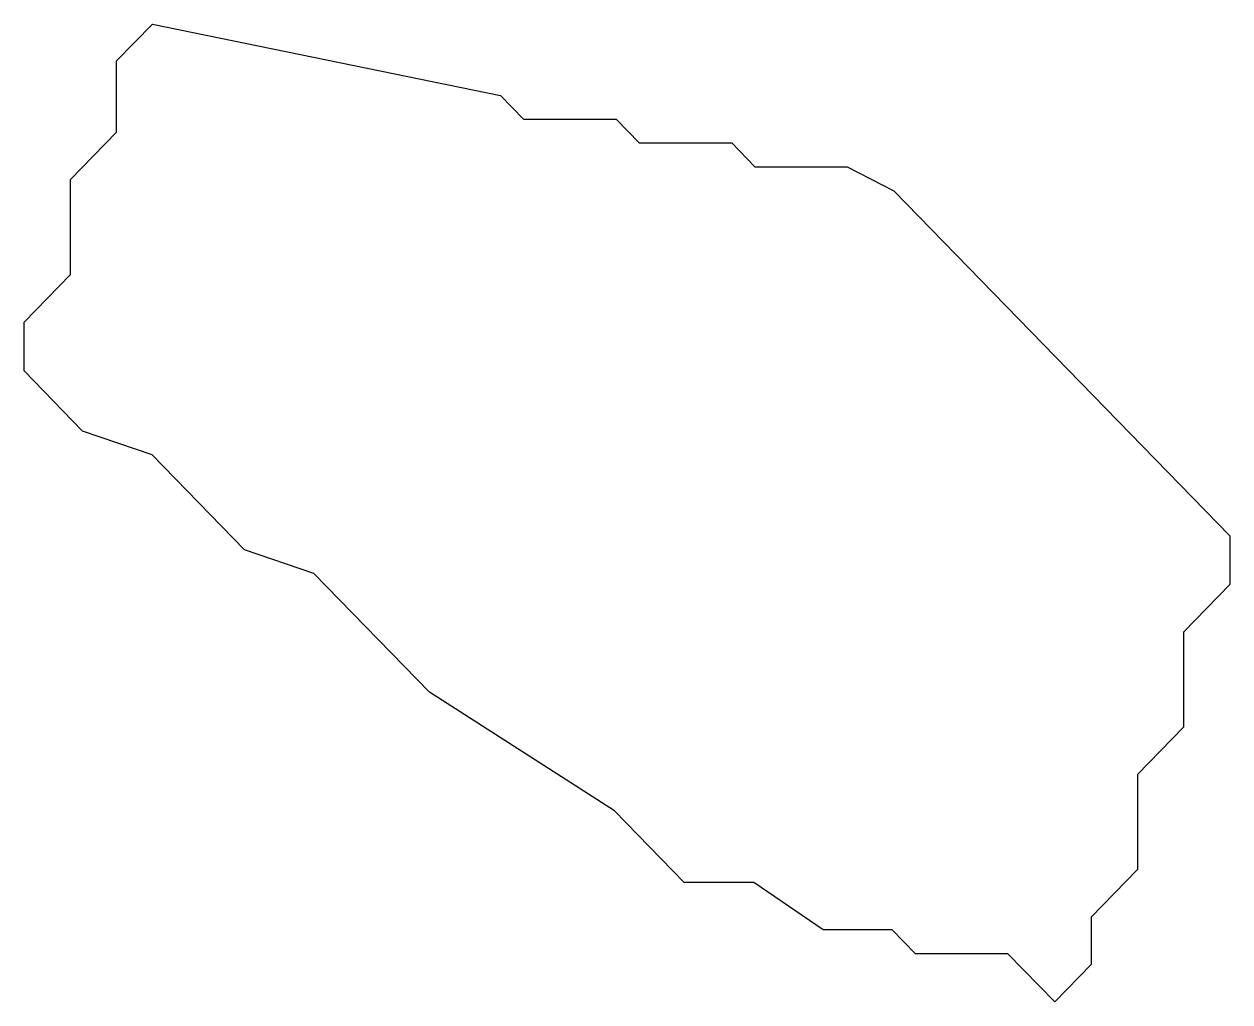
# Model space of a CAD drawing. Header units: millimetres. Extents: x 0 to 72.5, y 0 to 58.8.
import ezdxf

# ---------------------------------------------------------------- set-up
doc = ezdxf.new("R2010")
doc.units = ezdxf.units.MM
doc.layers.add('C', color=7, linetype='Continuous')

msp = doc.modelspace()

# ---------------------------------------------------------------- linework, layer by layer
at = {"layer": 'C'}
msp.add_lwpolyline([(59.174, 2.9), (53.611, 2.9), (52.22, 4.329), (48.058, 4.329), (43.885, 7.186), (39.701, 7.186), (35.506, 11.494), (24.378, 18.637), (17.432, 25.771), (13.259, 27.199), (7.695, 32.914), (3.522, 34.342), (0, 37.96), (0, 40.898), (2.782, 43.755), (2.782, 49.47), (5.564, 52.327), (5.564, 56.613), (7.717, 58.824), (28.665, 54.521), (30.048, 53.1), (35.612, 53.1), (37.003, 51.672), (42.567, 51.672), (43.958, 50.243), (49.504, 50.243), (52.322, 48.796), (72.531, 28.041), (72.531, 25.103), (69.749, 22.246), (69.749, 16.531), (66.967, 13.674), (66.967, 7.96), (64.185, 5.103), (64.185, 2.246), (61.999, 0), (59.174, 2.9)], close=True, dxfattribs=at)

doc.saveas('drawing.dxf')
